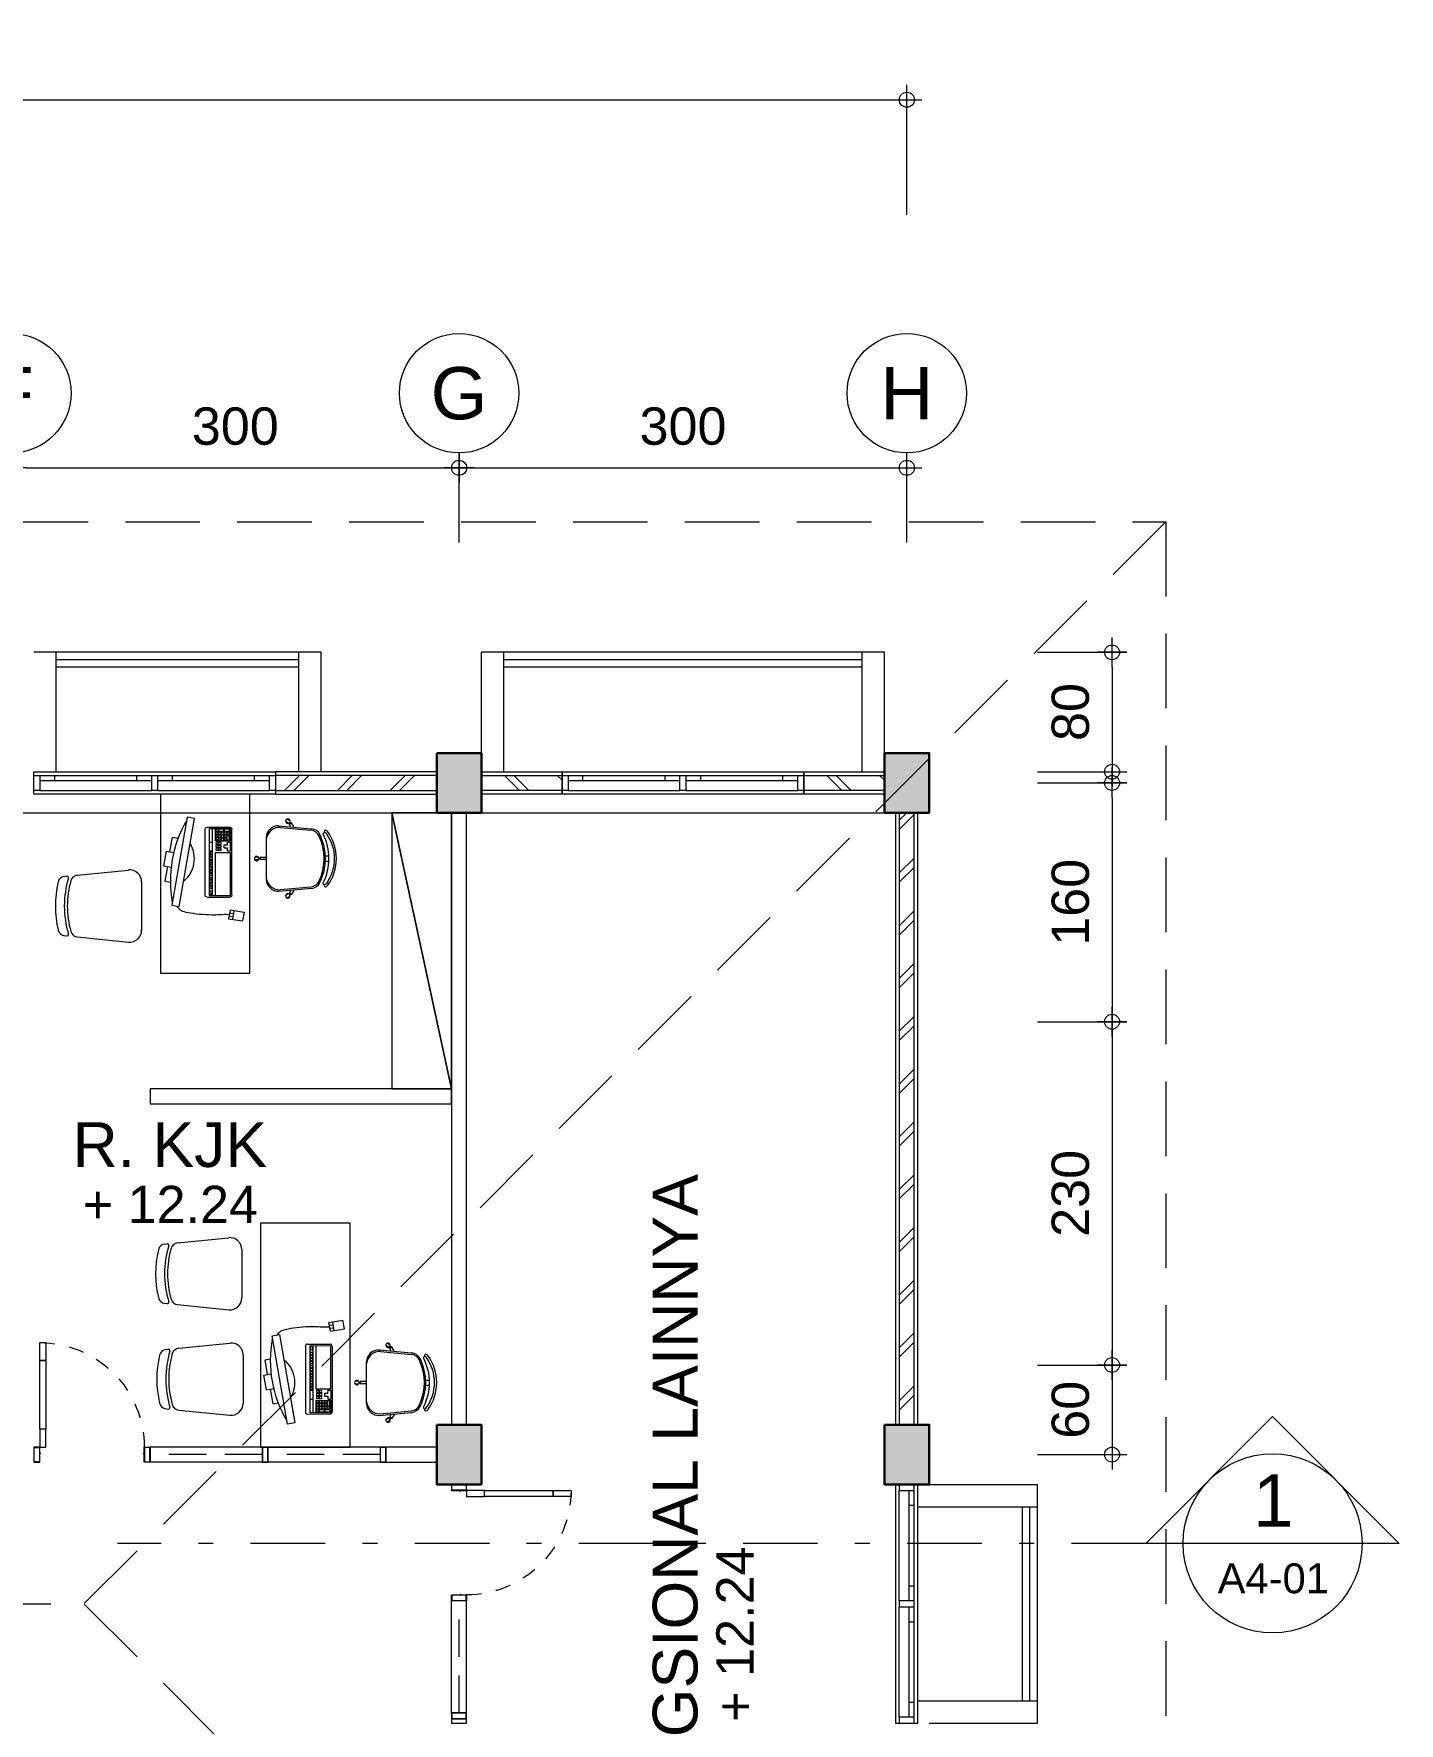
# Model space of a CAD drawing. Header units: millimetres. Extents: x -11 to 1625, y -267 to 180.
# Drawn here: x 1356.44 to 1365.59, y 86.11 to 97.43 of the extents above; entities that cross this region are included whole.
import ezdxf
from ezdxf.enums import TextEntityAlignment as Align

# ---------------------------------------------------------------- set-up
doc = ezdxf.new("R2010")
doc.units = ezdxf.units.MM
doc.linetypes.add('DASHDOT', pattern=[1, 0.5, -0.25, 0, -0.25])
doc.linetypes.add('HIDDEN', pattern=[0.375, 0.25, -0.125])
for name, color, linetype, lineweight in [('ars', 11, 'Continuous', 5), ('atap', 7, 'Continuous', 20), ('dinding', 5, 'Continuous', 15), ('FURNITURE', 163, 'Continuous', 5), ('KOLOM', 1, 'Continuous', 30), ('kus', 63, 'Continuous', 15), ('lan', 7, 'Continuous', 15), ('not', 7, 'Continuous', 20), ('PARTISI', 190, 'Continuous', 9), ('sol kol', 8, 'Continuous', 0), ('u', 6, 'Continuous', 20)]:
    doc.layers.add(name, color=color, linetype=linetype, lineweight=lineweight)
doc.styles.add('S', font='SIMPLEX', dxfattribs={"width": 1.1})
doc.styles.get("Standard").update_dxf_attribs({"font": 'ARIALUNI.TTF'})
doc.dimstyles.new('SK100', dxfattribs={"dimtxt": 0.25, "dimasz": 0.1, "dimexe": 0.1, "dimexo": 0, "dimgap": 0.15, "dimtad": 1, "dimdec": 0, "dimlfac": 100, "dimzin": 12, "dimdsep": 46, "dimtxsty": 'Standard', "dimblk": 'BULAT', "dimcen": 0.1, "dimclrd": 256, "dimclre": 256, "dimclrt": 256, "dimadec": 0, "dimazin": 3, "dimtfac": 1, "dimtdec": 0, "dimtofl": 0, "dimtmove": 0, "dimatfit": 3, "dimldrblk": 'BULAT', "dimfxl": 0, "dimtolj": 1, "dimtzin": 0, "dimlwd": -1, "dimlwe": -1, "dimarcsym": 0})

# ---------------------------------------------------------------- blocks, each defined once
blk = doc.blocks.new('BULAT')
for p, q in [((-1, 0), (1, 0)), ((0, -1), (0, 1))]:
    blk.add_line(p, q)
blk.add_circle((0, 0), 0.5)
blk = doc.blocks.new('*D1410')
at = {"layer": 'Defpoints', "color": 0, "ltscale": 0.15}
for p in [(1359.29, 94.525), (1356.29, 94.025), (1359.29, 94.025)]:
    blk.add_point(p, dxfattribs=at)
at = {"layer": 'u', "ltscale": 0.15}
for p, q in [((1356.29, 94.025), (1356.29, 94.625)), ((1356.39, 94.525), (1359.19, 94.525)), ((1359.29, 94.025), (1359.29, 94.625))]:
    blk.add_line(p, q, dxfattribs=at)
at = {"layer": 'u', "ltscale": 0.15, "xscale": 0.1, "yscale": 0.1, "zscale": 0.1, "rotation": 180}
blk.add_blockref('BULAT', (1356.29, 94.525), dxfattribs=at)
at = {"layer": 'u', "ltscale": 0.15, "xscale": 0.1, "yscale": 0.1, "zscale": 0.1}
blk.add_blockref('BULAT', (1359.29, 94.525), dxfattribs=at)
at = {"layer": 'u', "ltscale": 0.15, "insert": (1357.79, 94.803), "char_height": 0.25, "attachment_point": 5}
blk.add_mtext('\\A1;300', dxfattribs=at)
blk = doc.blocks.new('*D1412')
at = {"layer": 'Defpoints', "color": 0, "ltscale": 0.15}
for p in [(1362.29, 94.525), (1359.29, 94.025), (1362.29, 94.025)]:
    blk.add_point(p, dxfattribs=at)
at = {"layer": 'u', "ltscale": 0.15}
for p, q in [((1359.29, 94.025), (1359.29, 94.625)), ((1359.39, 94.525), (1362.19, 94.525)), ((1362.29, 94.025), (1362.29, 94.625))]:
    blk.add_line(p, q, dxfattribs=at)
at = {"layer": 'u', "ltscale": 0.15, "xscale": 0.1, "yscale": 0.1, "zscale": 0.1, "rotation": 180}
blk.add_blockref('BULAT', (1359.29, 94.525), dxfattribs=at)
at = {"layer": 'u', "ltscale": 0.15, "xscale": 0.1, "yscale": 0.1, "zscale": 0.1}
blk.add_blockref('BULAT', (1362.29, 94.525), dxfattribs=at)
at = {"layer": 'u', "ltscale": 0.15, "insert": (1360.79, 94.803), "char_height": 0.25, "attachment_point": 5}
blk.add_mtext('\\A1;300', dxfattribs=at)
blk = doc.blocks.new('NAV')
blk.add_circle((0, -0.4), 0.4)
at = {"style": 'S', "width": 0.75, "flags": 4}
blk.add_attdef('AV', text='', height=0.3, dxfattribs=at).set_placement((0, -0.4), align=Align.MIDDLE)
blk = doc.blocks.new('*D1413')
at = {"layer": 'Defpoints', "color": 0, "ltscale": 0.15}
for p in [(1362.29, 96.991), (1362.29, 96.219), (1339.29, 96.169)]:
    blk.add_point(p, dxfattribs=at)
at = {"layer": 'u', "ltscale": 0.15}
for p, q in [((1339.29, 96.169), (1339.29, 97.091)), ((1362.29, 96.219), (1362.29, 97.091)), ((1339.39, 96.991), (1362.19, 96.991))]:
    blk.add_line(p, q, dxfattribs=at)
at = {"layer": 'u', "ltscale": 0.15, "xscale": 0.1, "yscale": 0.1, "zscale": 0.1, "rotation": 180}
blk.add_blockref('BULAT', (1339.29, 96.991), dxfattribs=at)
at = {"layer": 'u', "ltscale": 0.15, "xscale": 0.1, "yscale": 0.1, "zscale": 0.1}
blk.add_blockref('BULAT', (1362.29, 96.991), dxfattribs=at)
at = {"layer": 'u', "ltscale": 0.15, "insert": (1350.79, 97.269), "char_height": 0.25, "attachment_point": 5}
blk.add_mtext('\\A1;2300', dxfattribs=at)
blk = doc.blocks.new('*D1436')
at = {"layer": 'Defpoints', "color": 0, "ltscale": 0.15}
for p in [(1363.165, 92.414), (1363.165, 90.814), (1363.665, 90.814)]:
    blk.add_point(p, dxfattribs=at)
at = {"layer": 'u', "ltscale": 0.15}
for p, q in [((1363.165, 92.414), (1363.765, 92.414)), ((1363.665, 92.314), (1363.665, 90.914)), ((1363.165, 90.814), (1363.765, 90.814))]:
    blk.add_line(p, q, dxfattribs=at)
at = {"layer": 'u', "ltscale": 0.15, "xscale": 0.1, "yscale": 0.1, "zscale": 0.1}
for p, rotation in [((1363.665, 92.414), 90), ((1363.665, 90.814), 270)]:
    blk.add_blockref('BULAT', p, dxfattribs=dict(at, rotation=rotation))
at = {"layer": 'u', "ltscale": 0.15, "insert": (1363.387, 91.614), "char_height": 0.25, "attachment_point": 5, "rotation": 90}
blk.add_mtext('\\A1;160', dxfattribs=at)
blk = doc.blocks.new('*D1437')
at = {"layer": 'Defpoints', "color": 0, "ltscale": 0.15}
for p in [(1363.165, 88.514), (1363.165, 87.914), (1363.665, 87.914)]:
    blk.add_point(p, dxfattribs=at)
at = {"layer": 'u', "ltscale": 0.15}
for p, q in [((1363.165, 88.514), (1363.765, 88.514)), ((1363.665, 88.414), (1363.665, 88.014)), ((1363.165, 87.914), (1363.765, 87.914))]:
    blk.add_line(p, q, dxfattribs=at)
at = {"layer": 'u', "ltscale": 0.15, "xscale": 0.1, "yscale": 0.1, "zscale": 0.1}
for p, rotation in [((1363.665, 88.514), 90), ((1363.665, 87.914), 270)]:
    blk.add_blockref('BULAT', p, dxfattribs=dict(at, rotation=rotation))
at = {"layer": 'u', "ltscale": 0.15, "insert": (1363.387, 88.214), "char_height": 0.25, "attachment_point": 5, "rotation": 90}
blk.add_mtext('\\A1;60', dxfattribs=at)
blk = doc.blocks.new('*D1438')
at = {"layer": 'Defpoints', "color": 0, "ltscale": 0.15}
for p in [(1363.165, 90.814), (1363.165, 88.514), (1363.665, 88.514)]:
    blk.add_point(p, dxfattribs=at)
at = {"layer": 'u', "ltscale": 0.15}
for p, q in [((1363.165, 90.814), (1363.765, 90.814)), ((1363.665, 90.714), (1363.665, 88.614)), ((1363.165, 88.514), (1363.765, 88.514))]:
    blk.add_line(p, q, dxfattribs=at)
at = {"layer": 'u', "ltscale": 0.15, "xscale": 0.1, "yscale": 0.1, "zscale": 0.1}
for p, rotation in [((1363.665, 90.814), 90), ((1363.665, 88.514), 270)]:
    blk.add_blockref('BULAT', p, dxfattribs=dict(at, rotation=rotation))
at = {"layer": 'u', "ltscale": 0.15, "insert": (1363.387, 89.664), "char_height": 0.25, "attachment_point": 5, "rotation": 90}
blk.add_mtext('\\A1;230', dxfattribs=at)
blk = doc.blocks.new('*D1439')
at = {"layer": 'Defpoints', "color": 0, "ltscale": 0.15}
for p in [(1363.165, 93.289), (1363.165, 92.489), (1363.665, 92.489)]:
    blk.add_point(p, dxfattribs=at)
at = {"layer": 'u', "ltscale": 0.15}
for p, q in [((1363.165, 93.289), (1363.765, 93.289)), ((1363.665, 93.189), (1363.665, 92.589)), ((1363.165, 92.489), (1363.765, 92.489))]:
    blk.add_line(p, q, dxfattribs=at)
at = {"layer": 'u', "ltscale": 0.15, "xscale": 0.1, "yscale": 0.1, "zscale": 0.1}
for p, rotation in [((1363.665, 93.289), 90), ((1363.665, 92.489), 270)]:
    blk.add_blockref('BULAT', p, dxfattribs=dict(at, rotation=rotation))
at = {"layer": 'u', "ltscale": 0.15, "insert": (1363.387, 92.889), "char_height": 0.25, "attachment_point": 5, "rotation": 90}
blk.add_mtext('\\A1;80', dxfattribs=at)
blk = doc.blocks.new('Npa')
for p, q in [((-0.849, 0), (0, 0.849)), ((0.849, 0), (0, 0.849)), ((0.849, 0), (-0.849, 0))]:
    blk.add_line(p, q)
blk.add_circle((0, 0), 0.6)
at = {"color": 5, "style": 'S', "width": 0.75, "flags": 4}
blk.add_attdef('NO', text='', height=0.3, dxfattribs=at).set_placement((0.005, 0.113), align=Align.CENTER)
at = {"style": 'S', "width": 0.75, "flags": 4}
blk.add_attdef('NOLBR', text='', height=0.2, dxfattribs=at).set_placement((0.005, -0.334), align=Align.CENTER)
blk = doc.blocks.new('A$C6419672E')
for p, q in [((0.15, 0.172), (0.15, 0.134)), ((0.25, 0.172), (0.15, 0.172)), ((0.25, 0.198), (0.25, 0.146)), ((0.3, 0.198), (0.25, 0.198)), ((0.35, 0.198), (0.3, 0.198)), ((0.35, 0.198), (0.35, 0.146)), ((0.35, 0.172), (0.45, 0.172)), ((0.45, 0.172), (0.45, 0.134)), ((0, 0.098), (0, 0.048)), ((0.6, 0.098), (0, 0.098)), ((0, 0.048), (0.6, 0.048)), ((0.6, 0.048), (0.6, 0.098))]:
    blk.add_line(p, q)
for centre, radius, start, end in [((0.3, -0.661), 0.809, 69.7507, 110.2493), ((0.3, 0.198), 0.198, 229.357, 310.643)]:
    blk.add_arc(centre, radius, start, end)
blk = doc.blocks.new('komp')
for p, q in [((-0.329, 0.529), (-0.387, 0.517)), ((-0.369, 0.424), (-0.387, 0.517)), ((-0.315, 0.46), (-0.374, 0.449)), ((-0.33, 0.432), (-0.335, 0.456)), ((-0.31, 0.436), (-0.329, 0.529)), ((-0.212, 0.451), (0.231, 0.467)), ((0.085, 0.452), (0.144, 0.454)), ((0.145, 0.434), (0.144, 0.454)), ((0.152, 0.454), (0.234, 0.457)), ((0.156, 0.354), (0.152, 0.454)), ((0.239, 0.317), (0.234, 0.457)), ((0.249, 0.3), (0.244, 0.455)), ((-0.31, 0.436), (-0.369, 0.424)), ((-0.35, 0.428), (-0.354, 0.452)), ((-0.339, 0.411), (-0.34, 0.43)), ((-0.338, 0.394), (-0.339, 0.411)), ((-0.339, 0.353), (-0.338, 0.366)), ((-0.339, 0.34), (-0.339, 0.353)), ((-0.339, 0.325), (-0.339, 0.34)), ((-0.338, 0.379), (-0.338, 0.394)), ((-0.338, 0.366), (-0.338, 0.379)), ((-0.219, 0.284), (-0.224, 0.438)), ((-0.214, 0.441), (0.075, 0.451)), ((-0.209, 0.302), (-0.214, 0.441)), ((-0.211, 0.342), (0.078, 0.352)), ((0.078, 0.352), (0.075, 0.451)), ((0.085, 0.432), (0.085, 0.452)), ((0.085, 0.432), (0.105, 0.432)), ((0.089, 0.389), (0.104, 0.39)), ((0.089, 0.389), (0.09, 0.375)), ((0.09, 0.375), (0.105, 0.375)), ((0.09, 0.371), (0.105, 0.372)), ((0.09, 0.371), (0.09, 0.356)), ((0.09, 0.356), (0.105, 0.357)), ((0.104, 0.39), (0.105, 0.375)), ((0.106, 0.41), (0.105, 0.432)), ((0.105, 0.372), (0.105, 0.357)), ((0.106, 0.41), (0.126, 0.411)), ((0.109, 0.39), (0.124, 0.391)), ((0.109, 0.39), (0.11, 0.375)), ((0.11, 0.375), (0.124, 0.376)), ((0.11, 0.372), (0.11, 0.357)), ((0.11, 0.372), (0.125, 0.372)), ((0.11, 0.357), (0.125, 0.357)), ((0.124, 0.391), (0.124, 0.376)), ((0.125, 0.433), (0.145, 0.434)), ((0.126, 0.411), (0.125, 0.433)), ((0.125, 0.372), (0.125, 0.357)), ((0.129, 0.391), (0.144, 0.391)), ((0.129, 0.391), (0.129, 0.376)), ((0.129, 0.376), (0.144, 0.376)), ((0.13, 0.372), (0.145, 0.373)), ((0.13, 0.372), (0.13, 0.358)), ((0.13, 0.358), (0.145, 0.358)), ((0.144, 0.391), (0.144, 0.376)), ((0.145, 0.373), (0.145, 0.358)), ((0.156, 0.447), (0.191, 0.448)), ((0.156, 0.447), (0.157, 0.432)), ((0.156, 0.354), (0.237, 0.357)), ((0.157, 0.432), (0.191, 0.433)), ((0.157, 0.429), (0.157, 0.414)), ((0.157, 0.429), (0.172, 0.429)), ((0.157, 0.414), (0.172, 0.414)), ((0.157, 0.41), (0.172, 0.411)), ((0.157, 0.41), (0.158, 0.395)), ((0.158, 0.395), (0.173, 0.396)), ((0.158, 0.392), (0.173, 0.392)), ((0.158, 0.392), (0.159, 0.377)), ((0.159, 0.377), (0.173, 0.377)), ((0.159, 0.373), (0.174, 0.374)), ((0.159, 0.373), (0.159, 0.359)), ((0.159, 0.359), (0.174, 0.359)), ((0.172, 0.429), (0.172, 0.414)), ((0.172, 0.411), (0.173, 0.396)), ((0.173, 0.392), (0.173, 0.377)), ((0.174, 0.374), (0.174, 0.359)), ((0.177, 0.429), (0.192, 0.43)), ((0.177, 0.429), (0.177, 0.414)), ((0.177, 0.414), (0.192, 0.415)), ((0.177, 0.411), (0.192, 0.411)), ((0.177, 0.411), (0.178, 0.396)), ((0.178, 0.396), (0.193, 0.397)), ((0.178, 0.393), (0.178, 0.378)), ((0.178, 0.393), (0.193, 0.393)), ((0.178, 0.378), (0.193, 0.378)), ((0.179, 0.374), (0.193, 0.375)), ((0.179, 0.374), (0.179, 0.359)), ((0.179, 0.359), (0.194, 0.36)), ((0.191, 0.448), (0.191, 0.433)), ((0.192, 0.43), (0.192, 0.415)), ((0.192, 0.411), (0.193, 0.397)), ((0.193, 0.393), (0.193, 0.378)), ((0.193, 0.375), (0.194, 0.36)), ((0.196, 0.448), (0.211, 0.449)), ((0.196, 0.448), (0.196, 0.433)), ((0.196, 0.433), (0.211, 0.434)), ((0.197, 0.43), (0.211, 0.431)), ((0.197, 0.43), (0.197, 0.415)), ((0.197, 0.415), (0.212, 0.416)), ((0.197, 0.412), (0.212, 0.412)), ((0.197, 0.412), (0.198, 0.397)), ((0.198, 0.397), (0.213, 0.397)), ((0.198, 0.393), (0.213, 0.394)), ((0.198, 0.393), (0.198, 0.378)), ((0.198, 0.378), (0.213, 0.379)), ((0.198, 0.375), (0.213, 0.375)), ((0.198, 0.375), (0.199, 0.36)), ((0.199, 0.36), (0.214, 0.36)), ((0.211, 0.449), (0.211, 0.434)), ((0.211, 0.431), (0.212, 0.416)), ((0.212, 0.412), (0.213, 0.397)), ((0.213, 0.394), (0.213, 0.379)), ((0.213, 0.375), (0.214, 0.36)), ((0.216, 0.449), (0.231, 0.45)), ((0.216, 0.449), (0.217, 0.416)), ((0.217, 0.416), (0.232, 0.416)), ((0.217, 0.412), (0.232, 0.413)), ((0.217, 0.412), (0.218, 0.379)), ((0.218, 0.379), (0.233, 0.38)), ((0.218, 0.376), (0.233, 0.376)), ((0.218, 0.376), (0.219, 0.361)), ((0.219, 0.361), (0.234, 0.361)), ((0.231, 0.45), (0.232, 0.416)), ((0.232, 0.413), (0.233, 0.38)), ((0.233, 0.376), (0.234, 0.361)), ((-0.339, 0.31), (-0.339, 0.325)), ((-0.337, 0.291), (-0.339, 0.31)), ((-0.336, 0.272), (-0.337, 0.291)), ((-0.333, 0.251), (-0.336, 0.272)), ((-0.331, 0.23), (-0.333, 0.251)), ((-0.328, 0.209), (-0.331, 0.23)), ((-0.21, 0.322), (0.238, 0.337)), ((-0.209, 0.302), (0.239, 0.317)), ((-0.206, 0.272), (0.237, 0.287)), ((-0.203, 0.32), (-0.181, 0.321)), ((-0.203, 0.32), (-0.202, 0.305)), ((-0.202, 0.305), (-0.181, 0.306)), ((-0.181, 0.321), (-0.181, 0.306)), ((-0.163, 0.321), (-0.148, 0.322)), ((-0.163, 0.321), (-0.163, 0.306)), ((-0.163, 0.306), (-0.148, 0.307)), ((-0.148, 0.322), (-0.148, 0.307)), ((-0.143, 0.322), (-0.128, 0.323)), ((-0.143, 0.322), (-0.143, 0.307)), ((-0.143, 0.307), (-0.128, 0.308)), ((-0.128, 0.323), (-0.128, 0.308)), ((-0.123, 0.323), (-0.108, 0.323)), ((-0.123, 0.323), (-0.123, 0.308)), ((-0.123, 0.308), (-0.108, 0.308)), ((-0.108, 0.323), (-0.108, 0.308)), ((-0.103, 0.323), (-0.088, 0.324)), ((-0.103, 0.323), (-0.103, 0.309)), ((-0.103, 0.309), (-0.088, 0.309)), ((-0.088, 0.324), (-0.088, 0.309)), ((-0.076, 0.324), (-0.061, 0.325)), ((-0.076, 0.324), (-0.075, 0.309)), ((-0.075, 0.309), (-0.06, 0.31)), ((-0.061, 0.325), (-0.06, 0.31)), ((-0.056, 0.325), (-0.041, 0.326)), ((-0.056, 0.325), (-0.056, 0.31)), ((-0.056, 0.31), (-0.041, 0.311)), ((-0.041, 0.326), (-0.041, 0.311)), ((-0.036, 0.326), (-0.021, 0.326)), ((-0.036, 0.326), (-0.036, 0.311)), ((-0.036, 0.311), (-0.021, 0.311)), ((-0.021, 0.326), (-0.021, 0.311)), ((-0.016, 0.327), (-0.001, 0.327)), ((-0.016, 0.327), (-0.016, 0.312)), ((-0.016, 0.312), (-0.001, 0.312)), ((-0.001, 0.327), (-0.001, 0.312)), ((0.009, 0.327), (0.024, 0.328)), ((0.009, 0.327), (0.01, 0.312)), ((0.01, 0.312), (0.025, 0.313)), ((0.024, 0.328), (0.025, 0.313)), ((0.029, 0.328), (0.044, 0.329)), ((0.029, 0.328), (0.03, 0.313)), ((0.03, 0.313), (0.045, 0.314)), ((0.044, 0.329), (0.045, 0.314)), ((0.048, 0.329), (0.049, 0.314)), ((0.063, 0.329), (0.048, 0.329)), ((0.064, 0.314), (0.049, 0.314)), ((0.063, 0.329), (0.064, 0.314)), ((0.083, 0.33), (0.068, 0.329)), ((0.068, 0.329), (0.069, 0.315)), ((0.084, 0.315), (0.069, 0.315)), ((0.083, 0.33), (0.084, 0.315)), ((0.089, 0.312), (0.089, 0.332)), ((0.149, 0.314), (0.148, 0.334)), ((-0.324, 0.188), (-0.328, 0.209)), ((-0.321, 0.17), (-0.324, 0.188)), ((-0.317, 0.153), (-0.321, 0.17)), ((-0.314, 0.139), (-0.317, 0.153)), ((-0.31, 0.127), (-0.314, 0.139)), ((-0.307, 0.117), (-0.31, 0.127)), ((-0.303, 0.109), (-0.307, 0.117)), ((-0.299, 0.103), (-0.303, 0.109)), ((-0.294, 0.098), (-0.299, 0.103)), ((-0.29, 0.093), (-0.294, 0.098)), ((-0.285, 0.089), (-0.29, 0.093)), ((-0.279, 0.085), (-0.285, 0.089)), ((-0.273, 0.081), (-0.279, 0.085))]:
    blk.add_line(p, q)
for centre, start, end in [((0.231, 0.454), 1.9902, 91.9902), ((-0.212, 0.439), 91.9902, 181.9902), ((-0.206, 0.284), 181.9902, 271.9902), ((0.237, 0.3), 271.9902, 1.9902)]:
    blk.add_arc(centre, 0.0124, start, end)
at = {"xscale": -1, "rotation": 191.9537211991965}
blk.add_blockref('A$C6419672E', (-0.286, 0.142), dxfattribs=at)
blk = doc.blocks.new('CUB.SET1')
at = {"linetype": 'ByBlock'}
for p, q in [((1.051, 1.146), (1.051, 1.169)), ((1.086, 1.146), (1.086, 1.169)), ((0.849, 0.833), (0.869, 1.052)), ((0.86, 0.843), (0.879, 1.048)), ((1.277, 0.843), (1.258, 1.048)), ((1.288, 0.833), (1.268, 1.052)), ((0.818, 0.909), (0.803, 0.891)), ((0.855, 0.934), (0.827, 0.916)), ((0.828, 0.915), (0.827, 0.916)), ((0.838, 0.906), (0.837, 0.907)), ((0.854, 0.912), (0.838, 0.906)), ((1.282, 0.934), (1.31, 0.916)), ((1.283, 0.912), (1.298, 0.906)), ((1.298, 0.906), (1.3, 0.907)), ((1.308, 0.915), (1.31, 0.916)), ((1.318, 0.909), (1.333, 0.891)), ((0.833, 0.897), (0.818, 0.879)), ((1.304, 0.897), (1.319, 0.879)), ((1.208, 0.75), (0.929, 0.75)), ((1.059, 0.696), (1.059, 0.673)), ((1.061, 0.75), (1.061, 0.707)), ((1.063, 0.707), (1.061, 0.707)), ((1.076, 0.707), (1.074, 0.707)), ((1.076, 0.75), (1.076, 0.707)), ((1.078, 0.696), (1.078, 0.673))]:
    blk.add_line(p, q, dxfattribs=at)
blk.add_lwpolyline([(0.905, 1.131, -0.237888), (1.231, 1.131, 0.605717), (1.242, 1.145, 0.122717), (1.238, 1.15, 0.323529), (0.898, 1.15, 0.122717), (0.894, 1.145, 0.605717)], format="xyb", close=True, dxfattribs=at)
blk.add_lwpolyline([(0, 0.04), (1.5, 0.04), (1.5, 0.64), (0, 0.64), (0, 0.04)])
for centre in [(0.83, 0.908), (1.307, 0.908), (1.068, 0.703)]:
    blk.add_circle(centre, 0.005, dxfattribs=at)
for centre, radius, start, end in [((0.886, 1.146), 0.00782, 134.6745, 330.1891), ((0.906, 1.14), 0.0275, 126.5429, 154.8545), ((1.068, 0.915), 0.305, 54.1238, 125.8762), ((1.068, 0.784), 0.362, 63.6047, 116.3953), ((1.068, 0.775), 0.362, 65.7361, 114.2639), ((1.231, 1.14), 0.0125, 25.1455, 53.1301), ((1.25, 1.146), 0.00782, 209.8109, 45.3255), ((1.231, 1.14), 0.0275, 25.1455, 53.4571), ((0.938, 1.046), 0.07, 116.3953, 174.8788), ((0.948, 1.042), 0.07, 114.2639, 174.7001), ((1.188, 1.042), 0.07, 5.2999, 65.7361), ((1.198, 1.046), 0.07, 5.1212, 63.6047), ((0.818, 0.894), 0.015, 61.6334, 37.4537), ((0.83, 0.907), 0.0075, 1.8103, 98.1897), ((1.307, 0.907), 0.0075, 81.8103, 178.1897), ((1.319, 0.894), 0.015, 142.5463, 118.3666), ((0.929, 0.83), 0.08, 177.4308, 270), ((0.948, 0.838), 0.0887, 176.7478, 264.4075), ((1.188, 0.838), 0.0887, 275.5925, 3.2522), ((1.208, 0.83), 0.08, 270, 2.5692), ((1.068, 0.685), 0.015, 101.6334, 77.4537), ((1.068, 0.702), 0.0075, 41.8103, 138.1897)]:
    blk.add_arc(centre, radius, start, end, dxfattribs=at)
at = {"rotation": 358.0085811299913}
blk.add_blockref('komp', (1.019, 0.061), dxfattribs=at)
blk = doc.blocks.new('KR 02')
for p, q in [((-0.431, 0.207), (-0.088, 0.241)), ((-0.516, 0.198), (-0.501, 0.2)), ((0, 0.162), (0, -0.162)), ((-0.516, -0.198), (-0.501, -0.2)), ((-0.431, -0.207), (-0.088, -0.241))]:
    blk.add_line(p, q)
for centre, radius, start, end in [((-0.08, 0.162), 0.08, 0, 95.7106), ((0.127, 0), 0.705, 166.8763, 193.1237), ((-0.511, 0.149), 0.05, 95.7106, 166.8763), ((0.127, 0), 0.645, 163.134, 196.866), ((-0.5, 0.19), 0.01, 343.134, 95.7106), ((0.127, 0), 0.625, 164.1329, 195.8671), ((-0.426, 0.157), 0.05, 95.7106, 164.1329), ((-0.511, -0.149), 0.05, 193.1237, 264.2894), ((-0.5, -0.19), 0.01, 264.2894, 16.866), ((-0.426, -0.157), 0.05, 195.8671, 264.2894), ((-0.08, -0.162), 0.08, 264.2894, 0)]:
    blk.add_arc(centre, radius, start, end)
blk = doc.blocks.new('MEJA BENDAHRA')
at = {"linetype": 'ByBlock'}
for p, q in [((0.308, -0.11), (0.029, -0.11)), ((0.159, -0.056), (0.159, -0.033)), ((0.161, -0.11), (0.161, -0.067)), ((0.163, -0.067), (0.161, -0.067)), ((0.176, -0.067), (0.174, -0.067)), ((0.176, -0.11), (0.176, -0.067)), ((0.178, -0.056), (0.178, -0.033)), ((-0.051, -0.193), (-0.031, -0.412)), ((-0.04, -0.203), (-0.021, -0.408)), ((0.377, -0.203), (0.358, -0.408)), ((0.388, -0.193), (0.368, -0.412)), ((-0.082, -0.269), (-0.097, -0.251)), ((-0.067, -0.257), (-0.082, -0.239)), ((-0.072, -0.275), (-0.073, -0.276)), ((-0.045, -0.294), (-0.073, -0.276)), ((-0.062, -0.266), (-0.063, -0.267)), ((-0.046, -0.272), (-0.062, -0.266)), ((0.382, -0.294), (0.41, -0.276)), ((0.383, -0.272), (0.398, -0.266)), ((0.398, -0.266), (0.4, -0.267)), ((0.404, -0.257), (0.419, -0.239)), ((0.408, -0.275), (0.41, -0.276)), ((0.418, -0.269), (0.433, -0.251)), ((0.151, -0.506), (0.151, -0.529)), ((0.186, -0.506), (0.186, -0.529))]:
    blk.add_line(p, q, dxfattribs=at)
blk.add_lwpolyline([(0.6, 0.6), (-0.6, 0.6), (-0.6, 0), (0.6, 0), (0.6, 0.6)])
blk.add_lwpolyline([(0.005, -0.491, 0.237888), (0.331, -0.491, -0.605717), (0.342, -0.505, -0.122717), (0.338, -0.51, -0.323529), (-0.002, -0.51, -0.122717), (-0.006, -0.505, -0.605717)], format="xyb", close=True, dxfattribs=at)
for centre in [(0.168, -0.063), (-0.07, -0.268), (0.407, -0.268)]:
    blk.add_circle(centre, 0.005, dxfattribs=at)
for centre, radius, start, end in [((0.029, -0.19), 0.08, 90, 182.5692), ((0.048, -0.198), 0.0887, 95.5925, 183.2522), ((0.168, -0.045), 0.015, 282.5463, 258.3666), ((0.168, -0.062), 0.0075, 221.8103, 318.1897), ((0.288, -0.198), 0.0887, 356.7478, 84.4075), ((0.308, -0.19), 0.08, 357.4308, 90), ((-0.082, -0.254), 0.015, 322.5463, 298.3666), ((-0.07, -0.267), 0.0075, 261.8103, 358.1897), ((0.407, -0.267), 0.0075, 181.8103, 278.1897), ((0.419, -0.254), 0.015, 241.6334, 217.4537), ((0.038, -0.406), 0.07, 185.1212, 243.6047), ((0.048, -0.402), 0.07, 185.2999, 245.7361), ((0.288, -0.402), 0.07, 294.2639, 354.7001), ((0.298, -0.406), 0.07, 296.3953, 354.8788), ((-0.014, -0.506), 0.00782, 29.8109, 225.3255), ((0.006, -0.5), 0.0275, 205.1455, 233.4571), ((0.168, -0.275), 0.305, 234.1238, 305.8762), ((0.168, -0.144), 0.362, 243.6047, 296.3953), ((0.168, -0.135), 0.362, 245.7361, 294.2639), ((0.331, -0.5), 0.0125, 306.8699, 334.8545), ((0.35, -0.506), 0.00782, 314.6745, 150.1891), ((0.331, -0.5), 0.0275, 306.5429, 334.8545)]:
    blk.add_arc(centre, radius, start, end, dxfattribs=at)
at = {"extrusion": (0, 0, -1), "zscale": -1, "rotation": 178.0085811299913}
blk.add_blockref('komp', (-0.119, 0.579), dxfattribs=at)
blk = doc.blocks.new('K1')
at = {"layer": 'KOLOM'}
blk.add_lwpolyline([(0.2, 0.15), (-0.2, 0.15), (-0.2, -0.15), (0.2, -0.15), (0.2, 0.15)], dxfattribs=at)
blk = doc.blocks.new('P 70')
at = {"linetype": 'HIDDEN', "ltscale": 0.3}
blk.add_lwpolyline([(-0.74, 0.1, -0.414214), (-0.04, 0.8, -1.303225)], format="xyb", dxfattribs=at)
for points in [[(-0.04, 0.8), (-0.08, 0.8), (-0.08, 0.68), (-0.04, 0.68)], [(-0.04, 0.68), (-0.08, 0.68), (-0.08, 0.22), (-0.04, 0.22)], [(-0.04, 0.1), (-0.08, 0.1), (-0.08, 0.22), (-0.04, 0.22)], [(-0.735, 0.06), (-0.74, 0.06), (-0.74, 0.061), (-0.74, 0.1), (-0.78, 0.1), (-0.78, 0), (-0.74, 0), (-0.74, 0.056), (-0.735, 0.058)], [(-0.742, 0.002), (-0.778, 0.002), (-0.778, 0.098), (-0.742, 0.098)], [(-0.045, 0.06), (-0.04, 0.06), (-0.04, 0.061), (-0.04, 0.1), (0, 0.1), (0, 0), (-0.04, 0), (-0.04, 0.056), (-0.045, 0.058)], [(-0.038, 0.002), (-0.002, 0.002), (-0.002, 0.098), (-0.038, 0.098)]]:
    blk.add_lwpolyline(points, close=True)
blk = doc.blocks.new('NOTASI RUANG')
at = {"layer": 'not'}
for height, p in [(0.2598, (-0.0112, 0.2998)), (0.1752, (-0.0087, -0.0173))]:
    blk.add_attdef('RUANG', text='', height=height, dxfattribs=at).set_placement(p, align=Align.MIDDLE_CENTER)

msp = doc.modelspace()

# ---------------------------------------------------------------- hatches: boundary and pattern name
at = {"layer": 'ars'}
h = msp.add_hatch(dxfattribs=at)
h.set_pattern_fill('TEMBOK', color=256, scale=0.25)
h.set_pattern_definition([(45, (1349.48467, 79.83906), (-0.1767767, 0.1767767), []), (45, (1349.54717, 79.83906), (-0.1767767, 0.1767767), [])])
h.paths.add_polyline_path([(1359.1396681, 92.4640579), (1358.0596681, 92.4640579), (1358.0596681, 92.3640579), (1359.1396681, 92.3640579)])
h = msp.add_hatch(dxfattribs=at)
h.set_pattern_fill('TEMBOK', color=256, scale=0.25)
h.set_pattern_definition([(315, (1355.23967, 93.98906), (-0.176777, -0.176777), []), (315, (1355.30217, 93.98906), (-0.176777, -0.176777), [])])
h.paths.add_polyline_path([(1359.9796681, 92.3640579), (1359.4396681, 92.3640579), (1359.4396681, 92.4640579), (1359.9796681, 92.4640579)])
h = msp.add_hatch(dxfattribs=at)
h.set_pattern_fill('TEMBOK', color=256, scale=0.25)
h.set_pattern_definition([(315, (1357.39967, 93.98906), (-0.176777, -0.176777), []), (315, (1357.46217, 93.98906), (-0.176777, -0.176777), [])])
h.paths.add_polyline_path([(1362.1396681, 92.3640579), (1361.5996681, 92.3640579), (1361.5996681, 92.4640579), (1362.1396681, 92.4640579)])
h = msp.add_hatch(dxfattribs=at)
h.set_pattern_fill('TEMBOK', color=256, scale=0.25)
h.set_pattern_definition([(45, (1351.28967, 81.21406), (-0.1767767, 0.1767767), []), (45, (1351.35217, 81.21406), (-0.1767767, 0.1767767), [])])
h.paths.add_polyline_path([(1362.3396681, 88.1140579), (1362.3396681, 92.2140579), (1362.2396681, 92.2140579), (1362.2396681, 88.1140579)])
at = {"layer": 'sol kol'}
for points in [[(1359.1396681, 92.6140579), (1359.1396681, 92.2140579), (1359.4396681, 92.2140579), (1359.4396681, 92.6140579)], [(1362.1396681, 92.6140579), (1362.1396681, 92.2140579), (1362.4396681, 92.2140579), (1362.4396681, 92.6140579)], [(1359.1396681, 88.1140579), (1359.1396681, 87.7140579), (1359.4396681, 87.7140579), (1359.4396681, 88.1140579)], [(1362.1396681, 88.1140579), (1362.1396681, 87.7140579), (1362.4396681, 87.7140579), (1362.4396681, 88.1140579)]]:
    msp.add_hatch(color=256, dxfattribs=at).paths.add_polyline_path(points)

# ---------------------------------------------------------------- linework, layer by layer
at = {"layer": 'ars'}
for points in [[(1358.2146681, 93.2390579), (1356.5896681, 93.2390579)], [(1358.2146681, 93.1890579), (1356.5896681, 93.1890579)], [(1361.9896681, 93.2390579), (1359.5896681, 93.2390579)], [(1361.9896681, 93.1890579), (1359.5896681, 93.1890579)], [(1363.0646681, 86.2640579), (1363.0646681, 87.5640579)], [(1363.1146681, 86.2640579), (1363.1146681, 87.5640579)]]:
    msp.add_lwpolyline(points, dxfattribs=at)
for points in [[(1359.1396681, 92.4640579), (1358.0596681, 92.4640579), (1358.0596681, 92.3640579), (1359.1396681, 92.3640579)], [(1359.9796681, 92.3640579), (1359.4396681, 92.3640579), (1359.4396681, 92.4640579), (1359.9796681, 92.4640579)], [(1362.1396681, 92.3640579), (1361.5996681, 92.3640579), (1361.5996681, 92.4640579), (1362.1396681, 92.4640579)], [(1362.3396681, 88.1140579), (1362.3396681, 92.2140579), (1362.2396681, 92.2140579), (1362.2396681, 88.1140579)]]:
    msp.add_lwpolyline(points, close=True, dxfattribs=at)
at = {"layer": 'atap', "linetype": 'HIDDEN', "ltscale": 2}
msp.add_lwpolyline([(1346.5532133, 94.1640579), (1364.0261229, 94.1640579), (1364.0261229, 79.6640579), (1346.5532133, 79.6640579)], close=True, dxfattribs=at)
for points in [[(1364.0261229, 94.1640579), (1356.7761229, 86.9140579)], [(1353.8032133, 86.9140579), (1356.7761229, 86.9140579)], [(1364.0261229, 79.6640579), (1356.7761229, 86.9140579)]]:
    msp.add_lwpolyline(points, dxfattribs=at)
at = {"layer": 'dinding'}
for points in [[(1359.1396681, 92.4890579), (1358.0596681, 92.4890579), (1358.0596681, 92.3390579), (1359.1396681, 92.3390579)], [(1359.9796681, 92.3390579), (1359.4396681, 92.3390579), (1359.4396681, 92.4890579), (1359.9796681, 92.4890579)], [(1362.1396681, 92.3390579), (1361.5996681, 92.3390579), (1361.5996681, 92.4890579), (1362.1396681, 92.4890579)], [(1362.3646681, 88.1140579), (1362.3646681, 92.2140579), (1362.2146681, 92.2140579), (1362.2146681, 88.1140579)]]:
    msp.add_lwpolyline(points, close=True, dxfattribs=at)
at = {"layer": 'FURNITURE'}
for p, q in [((1358.8396681, 92.2140579), (1358.8396681, 90.3640579)), ((1359.2396681, 90.3640579), (1358.8396681, 92.2140579))]:
    msp.add_line(p, q, dxfattribs=at)
msp.add_lwpolyline([(1358.8396681, 92.2140579), (1358.8396681, 90.3640579), (1359.2396681, 90.3640579), (1359.2396681, 92.2140579), (1358.8396681, 92.2140579), (1359.2396681, 90.3640579)], dxfattribs=at)
at = {"layer": 'kus'}
for p, q in [((1356.4796681, 92.4640579), (1357.2296681, 92.4640579)), ((1356.4796681, 92.4290579), (1357.2296681, 92.4290579)), ((1356.4796681, 92.3640579), (1357.2296681, 92.3640579)), ((1356.5796681, 92.4290579), (1356.5796681, 92.4640579)), ((1357.1296681, 92.4290579), (1357.1296681, 92.4640579)), ((1357.2696681, 92.4640579), (1358.0196681, 92.4640579)), ((1357.2696681, 92.4290579), (1358.0196681, 92.4290579)), ((1357.2696681, 92.3640579), (1358.0196681, 92.3640579)), ((1357.3696681, 92.4290579), (1357.3696681, 92.4640579)), ((1357.9196681, 92.4290579), (1357.9196681, 92.4640579)), ((1360.0196681, 92.4640579), (1360.7696681, 92.4640579)), ((1360.0196681, 92.4290579), (1360.7696681, 92.4290579)), ((1360.0196681, 92.3640579), (1360.7696681, 92.3640579)), ((1360.1196681, 92.4290579), (1360.1196681, 92.4640579)), ((1360.6696681, 92.4290579), (1360.6696681, 92.4640579)), ((1360.8096681, 92.4640579), (1361.5596681, 92.4640579)), ((1360.8096681, 92.4290579), (1361.5596681, 92.4290579)), ((1360.8096681, 92.3640579), (1361.5596681, 92.3640579)), ((1360.9096681, 92.4290579), (1360.9096681, 92.4640579)), ((1361.4596681, 92.4290579), (1361.4596681, 92.4640579)), ((1357.9696681, 87.9640579), (1357.2196681, 87.9640579)), ((1358.7596681, 87.9640579), (1358.0096681, 87.9640579)), ((1357.9696681, 87.8640579), (1357.2196681, 87.8640579)), ((1358.7596681, 87.8640579), (1358.0096681, 87.8640579)), ((1362.2396681, 86.9340579), (1362.2396681, 87.6740579)), ((1362.3046681, 86.9340579), (1362.3046681, 87.6740579)), ((1362.3396681, 86.9340579), (1362.3396681, 87.6740579)), ((1362.3046681, 87.5740579), (1362.3396681, 87.5740579)), ((1359.2396681, 86.1840579), (1359.2396681, 86.9340579)), ((1359.3396681, 86.1840579), (1359.3396681, 86.9340579)), ((1362.3046681, 87.0340579), (1362.3396681, 87.0340579)), ((1362.2396681, 86.1540579), (1362.2396681, 86.8940579)), ((1362.3046681, 86.1540579), (1362.3046681, 86.8940579)), ((1362.3396681, 86.1540579), (1362.3396681, 86.8940579)), ((1362.3046681, 86.7940579), (1362.3396681, 86.7940579)), ((1362.3046681, 86.2540579), (1362.3396681, 86.2540579))]:
    msp.add_line(p, q, dxfattribs=at)
at = {"layer": 'kus', "linetype": 'HIDDEN'}
for p, q in [((1357.9696681, 87.9140579), (1357.2196681, 87.9140579)), ((1358.7596681, 87.9140579), (1358.0096681, 87.9140579)), ((1359.2896681, 86.1840579), (1359.2896681, 86.9340579))]:
    msp.add_line(p, q, dxfattribs=at)
at = {"layer": 'kus'}
for points in [[(1356.4396681, 92.4640579), (1356.4796681, 92.4640579), (1356.4796681, 92.3640579), (1356.4396681, 92.3640579)], [(1357.2296681, 92.4640579), (1357.2696681, 92.4640579), (1357.2696681, 92.3640579), (1357.2296681, 92.3640579)], [(1358.0196681, 92.4640579), (1358.0596681, 92.4640579), (1358.0596681, 92.3640579), (1358.0196681, 92.3640579)], [(1359.9796681, 92.4640579), (1360.0196681, 92.4640579), (1360.0196681, 92.3640579), (1359.9796681, 92.3640579)], [(1360.7696681, 92.4640579), (1360.8096681, 92.4640579), (1360.8096681, 92.3640579), (1360.7696681, 92.3640579)], [(1361.5596681, 92.4640579), (1361.5996681, 92.4640579), (1361.5996681, 92.3640579), (1361.5596681, 92.3640579)], [(1357.9696681, 87.8640579), (1358.0096681, 87.8640579), (1358.0096681, 87.9640579), (1357.9696681, 87.9640579)], [(1357.9716681, 87.8660579), (1358.0076681, 87.8660579), (1358.0076681, 87.9620579), (1357.9716681, 87.9620579)], [(1358.7596681, 87.8640579), (1358.7996681, 87.8640579), (1358.7996681, 87.9640579), (1358.7596681, 87.9640579)], [(1358.7616681, 87.8660579), (1358.7976681, 87.8660579), (1358.7976681, 87.9620579), (1358.7616681, 87.9620579)], [(1362.3396681, 87.6740579), (1362.3396681, 87.7140579), (1362.2396681, 87.7140579), (1362.2396681, 87.6740579)], [(1362.3396681, 86.8940579), (1362.3396681, 86.9340579), (1362.2396681, 86.9340579), (1362.2396681, 86.8940579)], [(1359.2396681, 86.1840579), (1359.2396681, 86.1440579), (1359.3396681, 86.1440579), (1359.3396681, 86.1840579)], [(1359.2416681, 86.1820579), (1359.2416681, 86.1460579), (1359.3376681, 86.1460579), (1359.3376681, 86.1820579)], [(1362.3396681, 86.1140579), (1362.3396681, 86.1540579), (1362.2396681, 86.1540579), (1362.2396681, 86.1140579)]]:
    msp.add_lwpolyline(points, close=True, dxfattribs=at)
at = {"layer": 'lan'}
for p, q in [((1356.5896681, 92.4890579), (1356.5896681, 93.2890579)), ((1358.2146681, 92.4890579), (1358.2146681, 93.2890579)), ((1358.3646681, 92.4890579), (1358.3646681, 93.2890579)), ((1359.4396681, 92.6140579), (1359.4396681, 93.2890579)), ((1359.5896681, 92.4890579), (1359.5896681, 93.2890579)), ((1361.9896681, 92.4890579), (1361.9896681, 93.2890579)), ((1362.1396681, 92.6140579), (1362.1396681, 93.2890579)), ((1362.4396681, 87.7140579), (1363.1646681, 87.7140579)), ((1362.3646681, 87.5640579), (1363.1646681, 87.5640579)), ((1362.3646681, 86.2640579), (1363.1646681, 86.2640579))]:
    msp.add_line(p, q, dxfattribs=at)
for points in [[(1358.3646681, 93.2890579), (1356.4396681, 93.2890579)], [(1362.1396681, 93.2890579), (1359.4396681, 93.2890579)], [(1362.4396681, 86.1140579), (1363.1646681, 86.1140579), (1363.1646681, 87.7140579)]]:
    msp.add_lwpolyline(points, dxfattribs=at)
for points in [[(1356.4396681, 92.4890579), (1358.0596681, 92.4890579), (1358.0596681, 92.3390579), (1356.4396681, 92.3390579)], [(1359.9796681, 92.4890579), (1361.5996681, 92.4890579), (1361.5996681, 92.3390579), (1359.9796681, 92.3390579)], [(1362.3646681, 86.1140579), (1362.3646681, 87.7140579), (1362.2146681, 87.7140579), (1362.2146681, 86.1140579)]]:
    msp.add_lwpolyline(points, close=True, dxfattribs=at)
at = {"layer": 'not', "linetype": 'DASHDOT'}
msp.add_line((1363.892371, 87.3189551), (1356.999666, 87.3189551), dxfattribs=at)
at = {"layer": 'PARTISI'}
for points in [[(1359.2396681, 88.1140578), (1359.3396681, 88.1140578), (1359.3396681, 92.2140579), (1359.2396681, 92.2140579)], [(1357.2196681, 90.2640579), (1359.2396681, 90.2640579), (1359.2396681, 90.3640579), (1357.2196681, 90.3640579)], [(1358.7996681, 87.8640579), (1359.1396681, 87.8640579), (1359.1396681, 87.9640579), (1358.7996681, 87.9640579)], [(1359.2396681, 86.1140579), (1359.3396681, 86.1140579), (1359.3396681, 86.1440579), (1359.2396681, 86.1440579)]]:
    msp.add_lwpolyline(points, close=True, dxfattribs=at)
at = {"layer": 'u'}
msp.add_lwpolyline([(1348.2896681, 92.2140579), (1362.2896681, 92.2140579)], dxfattribs=at)

# ---------------------------------------------------------------- block references
ref = msp.add_blockref('NOTASI RUANG', (1357.3657006, 89.6115878), dxfattribs=dict(xscale=1.264792453639075, yscale=1.264792453639075, zscale=1.264792453639075))
ref.add_attrib('RUANG', '+ 12.24', dxfattribs={"layer": 'not', "height": 0.25}).set_placement((1357.3547365, 89.5897577), align=Align.MIDDLE_CENTER)
ref.add_attrib('RUANG', 'R. KJK', dxfattribs={"layer": 'not', "height": 0.3}).set_placement((1357.3515689, 89.9907566), align=Align.MIDDLE_CENTER)
ref = msp.add_blockref('NOTASI RUANG', (1361.1164045, 86.7218562), dxfattribs=dict(xscale=1.264792453639075, yscale=1.264792453639075, zscale=1.264792453639075, rotation=90))
ref.add_attrib('RUANG', '+ 12.24', dxfattribs={"layer": 'not', "height": 0.25, "rotation": 90}).set_placement((1361.1382346, 86.7108921), align=Align.MIDDLE_CENTER)
ref.add_attrib('RUANG', 'R. JAB. FUNGSIONAL LAINNYA', dxfattribs={"layer": 'not', "height": 0.3, "rotation": 90}).set_placement((1360.7372357, 86.7077246), align=Align.MIDDLE_CENTER)
at = {"layer": 'FURNITURE'}
for name, p, rotation in [('MEJA BENDAHRA', (1357.8879272, 91.7390579), 90), ('CUB.SET1', (1357.9198334, 89.4640579), 270)]:
    msp.add_blockref(name, p, dxfattribs=dict(at, rotation=rotation))
for p in [(1357.1622219, 91.5890579), (1357.8341281, 89.1256346), (1357.8341281, 89.1256346), (1357.8420884, 88.4192002), (1357.8420884, 88.4192002)]:
    msp.add_blockref('KR 02', p, dxfattribs=at)
at = {"layer": 'KOLOM', "rotation": 90}
for p in [(1359.2896681, 92.4140579), (1362.2896681, 92.4140579), (1359.2896681, 87.9140579), (1362.2896681, 87.9140579)]:
    msp.add_blockref('K1', p, dxfattribs=at)
at = {"layer": 'kus', "xscale": -1}
for p, rotation in [((1356.4396681, 87.8640579), 359.9999999712832), ((1359.2396681, 87.7140579), 269.9999999424109)]:
    msp.add_blockref('P 70', p, dxfattribs=dict(at, rotation=rotation))
at = {"layer": 'not'}
ref = msp.add_blockref('NAV', (1356.2896681, 95.425165), dxfattribs=at)
ref.add_attrib('AV', 'F', dxfattribs={"layer": '0', "height": 0.35, "flags": 4}).set_placement((1356.2896681, 95.025165), align=Align.MIDDLE)
ref = msp.add_blockref('NAV', (1359.2896681, 95.425165), dxfattribs=at)
ref.add_attrib('AV', 'G', dxfattribs={"layer": '0', "height": 0.35, "flags": 4}).set_placement((1359.2896681, 95.025165), align=Align.MIDDLE)
ref = msp.add_blockref('NAV', (1362.2896681, 95.425165), dxfattribs=at)
ref.add_attrib('AV', 'H', dxfattribs={"layer": '0', "height": 0.35, "flags": 4}).set_placement((1362.2896681, 95.025165), align=Align.MIDDLE)
ref = msp.add_blockref('Npa', (1364.7408991, 87.3189551), dxfattribs=at)
ref.add_attrib('NO', '1', dxfattribs={"layer": '0', "height": 0.35, "flags": 4}).set_placement((1364.7456647, 87.4318577), align=Align.CENTER)
ref.add_attrib('NOLBR', 'A4-01', dxfattribs={"layer": '0', "height": 0.2, "flags": 4}).set_placement((1364.7456647, 86.9847174), align=Align.CENTER)

# ---------------------------------------------------------------- dimensions: what is measured, and where the dimension line sits
at = {"layer": 'u', "ltscale": 0.15}
for base, p1, p2, picture, middle in [((1362.2896681, 96.991304), (1339.2896681, 96.1689785), (1362.2896681, 96.2189785), '*D1413', (1350.7896681, 96.991304)), ((1359.2896681, 94.525165), (1356.2896681, 94.025165), (1359.2896681, 94.025165), '*D1410', (1357.7896681, 94.525165)), ((1362.2896681, 94.525165), (1359.2896681, 94.025165), (1362.2896681, 94.025165), '*D1412', (1360.7896681, 94.525165))]:
    dim = msp.add_linear_dim(base=base, p1=p1, p2=p2, dimstyle='SK100', dxfattribs=at)
    dim.commit()
    dim.dimension.update_dxf_attribs({"geometry": picture, "text_midpoint": middle, "dimtype": 160})
for base, p1, p2, picture, middle in [((1363.6646681, 92.4890579), (1363.1646681, 93.2890579), (1363.1646681, 92.4890579), '*D1439', (1363.6646681, 92.8890579)), ((1363.6646681, 90.8140579), (1363.1646681, 92.4140579), (1363.1646681, 90.8140579), '*D1436', (1363.6646681, 91.6140579)), ((1363.6646681, 88.5140579), (1363.1646681, 90.8140579), (1363.1646681, 88.5140579), '*D1438', (1363.6646681, 89.6640579)), ((1363.6646681, 87.9140579), (1363.1646681, 88.5140579), (1363.1646681, 87.9140579), '*D1437', (1363.6646681, 88.2140579))]:
    dim = msp.add_linear_dim(base=base, p1=p1, p2=p2, angle=270, dimstyle='SK100', dxfattribs=at)
    dim.commit()
    dim.dimension.update_dxf_attribs({"geometry": picture, "text_midpoint": middle, "dimtype": 160})

doc.saveas('drawing.dxf')
